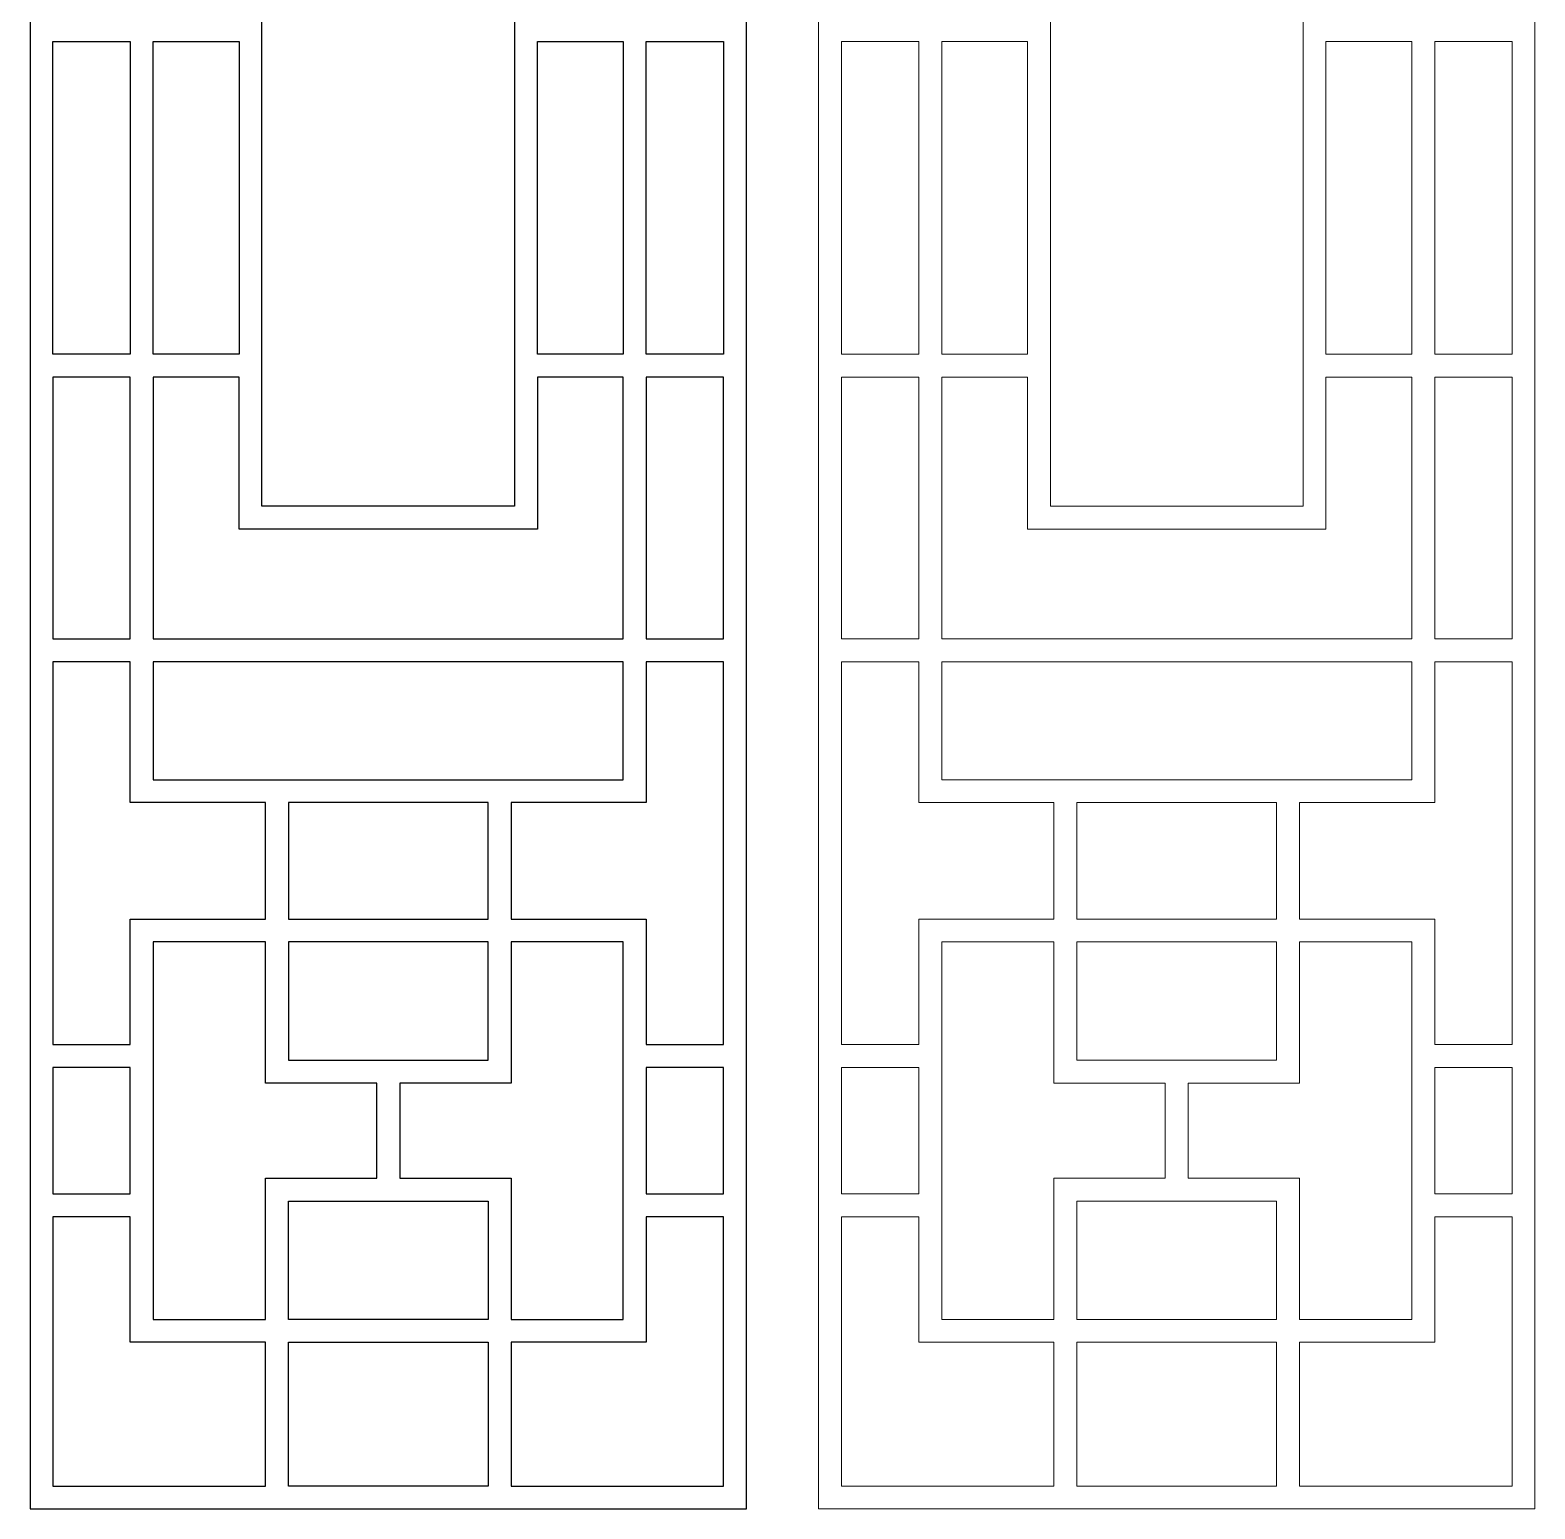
# Model space of a CAD drawing. Header units: centimetres. Extents: x -18.3 to -7.4, y -9.5 to 9.5.
# Drawn here: x -18.35 to -7.44, y -9.5 to 1.22 of the extents above; entities that cross this region are included whole.
import ezdxf

# ---------------------------------------------------------------- set-up
doc = ezdxf.new("R2010")
doc.units = ezdxf.units.CM
doc.header["$MEASUREMENT"] = 0
doc.layers.add('layer 1', color=7, linetype='Continuous')

msp = doc.modelspace()

# ---------------------------------------------------------------- linework, layer by layer
at = {"layer": 'layer 1', "color": 250}
for points, knots in [([(-18.34795, 9.49999), (-18.34795, 9.49999), (-13.1561, 9.49999), (-13.1561, 9.49999), (-13.1561, 9.49999), (-13.1561, 2.68487), (-13.1561, -2.68489), (-13.1561, -9.50001), (-13.1561, -9.50001), (-13.1561, -9.50001), (-18.34795, -9.50001), (-18.34795, -9.50001), (-18.34795, -9.50001), (-18.34795, -2.68489), (-18.34795, 2.68487), (-18.34795, 9.49999)], [0, 0, 0, 0, 0.2, 0.2, 0.2, 0.2, 0.4, 0.4, 0.4, 0.4, 0.6, 0.6, 0.6, 0.6, 1, 1, 1, 1]), ([(-14.83639, 2.23348), (-14.83639, 2.23348), (-14.83639, 2.23348), (-14.83639, 2.23348), (-14.83639, 2.23348), (-14.83639, 2.23348), (-16.66767, 2.23348), (-16.66767, 2.23348), (-16.66767, 2.23348), (-16.66767, 0.65947), (-16.66767, -0.65947), (-16.66767, -2.23348), (-16.66767, -2.23348), (-16.66767, -2.23348), (-14.83639, -2.23348), (-14.83639, -2.23348), (-14.83639, -2.23348), (-14.83639, -0.65947), (-14.83639, 0.65947), (-14.83639, 2.23348)], [0, 0, 0, 0, 0.16666667, 0.16666667, 0.16666667, 0.16666667, 0.33333333, 0.33333333, 0.33333333, 0.33333333, 0.5, 0.5, 0.5, 0.5, 0.66666667, 0.66666667, 0.66666667, 0.66666667, 1, 1, 1, 1]), ([(-17.62164, 1.13328), (-17.62164, 1.13328), (-17.62164, 1.13328), (-17.62164, 1.13328), (-17.62164, 1.13328), (-17.62164, 1.13328), (-18.18227, 1.13328), (-18.18227, 1.13328), (-18.18227, 1.13328), (-18.18227, 0.34942), (-18.18227, -0.34942), (-18.18227, -1.1333), (-18.18227, -1.1333), (-18.18227, -1.1333), (-17.62164, -1.1333), (-17.62164, -1.1333), (-17.62164, -1.1333), (-17.62164, -0.34942), (-17.62164, 0.34942), (-17.62164, 1.13328)], [0, 0, 0, 0, 0.16666667, 0.16666667, 0.16666667, 0.16666667, 0.33333333, 0.33333333, 0.33333333, 0.33333333, 0.5, 0.5, 0.5, 0.5, 0.66666667, 0.66666667, 0.66666667, 0.66666667, 1, 1, 1, 1]), ([(-16.83338, 1.13328), (-16.83338, 1.13328), (-16.83338, 1.13328), (-16.83338, 1.13328), (-16.83338, 1.13328), (-16.83338, 1.13328), (-17.45597, 1.13328), (-17.45597, 1.13328), (-17.45597, 1.13328), (-17.45597, 0.34942), (-17.45597, -0.34942), (-17.45597, -1.1333), (-17.45597, -1.1333), (-17.45597, -1.1333), (-16.83338, -1.1333), (-16.83338, -1.1333), (-16.83338, -1.1333), (-16.83338, -0.34942), (-16.83338, 0.34942), (-16.83338, 1.13328)], [0, 0, 0, 0, 0.16666667, 0.16666667, 0.16666667, 0.16666667, 0.33333333, 0.33333333, 0.33333333, 0.33333333, 0.5, 0.5, 0.5, 0.5, 0.66666667, 0.66666667, 0.66666667, 0.66666667, 1, 1, 1, 1]), ([(-14.04809, 1.13328), (-14.04809, 1.13328), (-14.04809, 1.13328), (-14.04809, 1.13328), (-14.04809, 1.13328), (-14.04809, 1.13328), (-14.67069, 1.13328), (-14.67069, 1.13328), (-14.67069, 1.13328), (-14.67069, 0.34942), (-14.67069, -0.34942), (-14.67069, -1.1333), (-14.67069, -1.1333), (-14.67069, -1.1333), (-14.04809, -1.1333), (-14.04809, -1.1333), (-14.04809, -1.1333), (-14.04809, -0.34942), (-14.04809, 0.34942), (-14.04809, 1.13328)], [0, 0, 0, 0, 0.16666667, 0.16666667, 0.16666667, 0.16666667, 0.33333333, 0.33333333, 0.33333333, 0.33333333, 0.5, 0.5, 0.5, 0.5, 0.66666667, 0.66666667, 0.66666667, 0.66666667, 1, 1, 1, 1]), ([(-13.3218, 1.13328), (-13.3218, 1.13328), (-13.3218, 1.13328), (-13.3218, 1.13328), (-13.3218, 1.13328), (-13.3218, 1.13328), (-13.88239, 1.13328), (-13.88239, 1.13328), (-13.88239, 1.13328), (-13.88239, 0.34942), (-13.88239, -0.34942), (-13.88239, -1.1333), (-13.88239, -1.1333), (-13.88239, -1.1333), (-13.3218, -1.1333), (-13.3218, -1.1333), (-13.3218, -1.1333), (-13.3218, -0.34942), (-13.3218, 0.34942), (-13.3218, 1.13328)], [0, 0, 0, 0, 0.16666667, 0.16666667, 0.16666667, 0.16666667, 0.33333333, 0.33333333, 0.33333333, 0.33333333, 0.5, 0.5, 0.5, 0.5, 0.66666667, 0.66666667, 0.66666667, 0.66666667, 1, 1, 1, 1]), ([(-18.18227, -1.29901), (-18.18227, -1.29901), (-18.18227, -1.29901), (-18.18227, -1.29901), (-18.18227, -1.29901), (-18.18227, -1.29901), (-17.62164, -1.29901), (-17.62164, -1.29901), (-17.62164, -1.29901), (-17.62164, -1.29901), (-17.62164, -3.19624), (-17.62164, -3.19624), (-17.62164, -3.19624), (-17.62164, -3.19624), (-18.18227, -3.19624), (-18.18227, -3.19624), (-18.18227, -3.19624), (-18.18227, -3.19624), (-18.18227, -1.29901), (-18.18227, -1.29901)], [0, 0, 0, 0, 0.16666667, 0.16666667, 0.16666667, 0.16666667, 0.33333333, 0.33333333, 0.33333333, 0.33333333, 0.5, 0.5, 0.5, 0.5, 0.66666667, 0.66666667, 0.66666667, 0.66666667, 1, 1, 1, 1]), ([(-17.45597, -1.29901), (-17.45597, -1.29901), (-17.45597, -1.29901), (-17.45597, -1.29901), (-17.45597, -1.29901), (-17.45597, -1.29901), (-16.83338, -1.29901), (-16.83338, -1.29901), (-16.83338, -1.29901), (-16.83338, -1.29901), (-16.83338, -2.39919), (-16.83338, -2.39919), (-16.83338, -2.39919), (-16.83338, -2.39919), (-14.67069, -2.39919), (-14.67069, -2.39919), (-14.67069, -2.39919), (-14.67069, -2.39919), (-14.67069, -1.29901), (-14.67069, -1.29901), (-14.67069, -1.29901), (-14.67069, -1.29901), (-14.04809, -1.29901), (-14.04809, -1.29901), (-14.04809, -1.29901), (-14.04809, -1.29901), (-14.04809, -3.19624), (-14.04809, -3.19624), (-14.04809, -3.19624), (-14.04809, -3.19624), (-17.45597, -3.19624), (-17.45597, -3.19624), (-17.45597, -3.19624), (-17.45597, -3.19624), (-17.45597, -1.29901), (-17.45597, -1.29901)], [0, 0, 0, 0, 0.1, 0.1, 0.1, 0.1, 0.2, 0.2, 0.2, 0.2, 0.3, 0.3, 0.3, 0.3, 0.4, 0.4, 0.4, 0.4, 0.5, 0.5, 0.5, 0.5, 0.6, 0.6, 0.6, 0.6, 0.7, 0.7, 0.7, 0.7, 0.8, 0.8, 0.8, 0.8, 1, 1, 1, 1]), ([(-13.88239, -1.29901), (-13.88239, -1.29901), (-13.88239, -1.29901), (-13.88239, -1.29901), (-13.88239, -1.29901), (-13.88239, -1.29901), (-13.3218, -1.29901), (-13.3218, -1.29901), (-13.3218, -1.29901), (-13.3218, -1.29901), (-13.3218, -3.19624), (-13.3218, -3.19624), (-13.3218, -3.19624), (-13.3218, -3.19624), (-13.88239, -3.19624), (-13.88239, -3.19624), (-13.88239, -3.19624), (-13.88239, -3.19624), (-13.88239, -1.29901), (-13.88239, -1.29901)], [0, 0, 0, 0, 0.16666667, 0.16666667, 0.16666667, 0.16666667, 0.33333333, 0.33333333, 0.33333333, 0.33333333, 0.5, 0.5, 0.5, 0.5, 0.66666667, 0.66666667, 0.66666667, 0.66666667, 1, 1, 1, 1]), ([(-18.18227, -3.36195), (-18.18227, -3.36195), (-18.18227, -3.36195), (-18.18227, -3.36195), (-18.18227, -3.36195), (-18.18227, -3.36195), (-17.62164, -3.36195), (-17.62164, -3.36195), (-17.62164, -3.36195), (-17.62164, -3.36195), (-17.62164, -4.38157), (-17.62164, -4.38157), (-17.62164, -4.38157), (-17.62164, -4.38157), (-16.6419, -4.38157), (-16.6419, -4.38157), (-16.6419, -4.38157), (-16.6419, -4.38157), (-16.6419, -5.22576), (-16.6419, -5.22576), (-16.6419, -5.22576), (-16.6419, -5.22576), (-17.62164, -5.22576), (-17.62164, -5.22576), (-17.62164, -5.22576), (-17.62164, -5.22576), (-17.62164, -6.13568), (-17.62164, -6.13568), (-17.62164, -6.13568), (-17.62164, -6.13568), (-18.18227, -6.13568), (-18.18227, -6.13568), (-18.18227, -6.13568), (-18.18227, -6.13568), (-18.18227, -3.36195), (-18.18227, -3.36195)], [0, 0, 0, 0, 0.1, 0.1, 0.1, 0.1, 0.2, 0.2, 0.2, 0.2, 0.3, 0.3, 0.3, 0.3, 0.4, 0.4, 0.4, 0.4, 0.5, 0.5, 0.5, 0.5, 0.6, 0.6, 0.6, 0.6, 0.7, 0.7, 0.7, 0.7, 0.8, 0.8, 0.8, 0.8, 1, 1, 1, 1]), ([(-17.45597, -3.36195), (-17.45597, -3.36195), (-17.45597, -3.36195), (-17.45597, -3.36195), (-17.45597, -3.36195), (-17.45597, -3.36195), (-14.04809, -3.36195), (-14.04809, -3.36195), (-14.04809, -3.36195), (-14.04809, -3.36195), (-14.04809, -4.21586), (-14.04809, -4.21586), (-14.04809, -4.21586), (-14.04809, -4.21586), (-17.45597, -4.21586), (-17.45597, -4.21586), (-17.45597, -4.21586), (-17.45597, -4.21586), (-17.45597, -3.36195), (-17.45597, -3.36195)], [0, 0, 0, 0, 0.16666667, 0.16666667, 0.16666667, 0.16666667, 0.33333333, 0.33333333, 0.33333333, 0.33333333, 0.5, 0.5, 0.5, 0.5, 0.66666667, 0.66666667, 0.66666667, 0.66666667, 1, 1, 1, 1]), ([(-13.88239, -3.36195), (-13.88239, -3.36195), (-13.88239, -3.36195), (-13.88239, -3.36195), (-13.88239, -3.36195), (-13.88239, -3.36195), (-13.3218, -3.36195), (-13.3218, -3.36195), (-13.3218, -3.36195), (-13.3218, -3.36195), (-13.3218, -6.13568), (-13.3218, -6.13568), (-13.3218, -6.13568), (-13.3218, -6.13568), (-13.88239, -6.13568), (-13.88239, -6.13568), (-13.88239, -6.13568), (-13.88239, -6.13568), (-13.88239, -5.22576), (-13.88239, -5.22576), (-13.88239, -5.22576), (-13.88239, -5.22576), (-14.86217, -5.22576), (-14.86217, -5.22576), (-14.86217, -5.22576), (-14.86217, -5.22576), (-14.86217, -4.38157), (-14.86217, -4.38157), (-14.86217, -4.38157), (-14.86217, -4.38157), (-13.88239, -4.38157), (-13.88239, -4.38157), (-13.88239, -4.38157), (-13.88239, -4.38157), (-13.88239, -3.36195), (-13.88239, -3.36195)], [0, 0, 0, 0, 0.1, 0.1, 0.1, 0.1, 0.2, 0.2, 0.2, 0.2, 0.3, 0.3, 0.3, 0.3, 0.4, 0.4, 0.4, 0.4, 0.5, 0.5, 0.5, 0.5, 0.6, 0.6, 0.6, 0.6, 0.7, 0.7, 0.7, 0.7, 0.8, 0.8, 0.8, 0.8, 1, 1, 1, 1]), ([(-15.02785, -4.38157), (-15.02785, -4.38157), (-15.02785, -4.38157), (-15.02785, -4.38157), (-15.02785, -4.38157), (-15.02785, -4.38157), (-15.02785, -5.22576), (-15.02785, -5.22576), (-15.02785, -5.22576), (-15.02785, -5.22576), (-16.47619, -5.22576), (-16.47619, -5.22576), (-16.47619, -5.22576), (-16.47619, -5.22576), (-16.47619, -4.38157), (-16.47619, -4.38157), (-16.47619, -4.38157), (-16.47619, -4.38157), (-15.02785, -4.38157), (-15.02785, -4.38157)], [0, 0, 0, 0, 0.16666667, 0.16666667, 0.16666667, 0.16666667, 0.33333333, 0.33333333, 0.33333333, 0.33333333, 0.5, 0.5, 0.5, 0.5, 0.66666667, 0.66666667, 0.66666667, 0.66666667, 1, 1, 1, 1]), ([(-15.83486, -6.41509), (-15.83486, -6.41509), (-15.83486, -6.41509), (-15.83486, -6.41509), (-15.83486, -6.41509), (-15.83486, -6.41509), (-15.83486, -7.10333), (-15.83486, -7.10333), (-15.83486, -7.10333), (-15.83486, -7.10333), (-16.6419, -7.10333), (-16.6419, -7.10333), (-16.6419, -7.10333), (-16.6419, -7.10333), (-16.6419, -8.12699), (-16.6419, -8.12699), (-16.6419, -8.12699), (-16.6419, -8.12699), (-17.45597, -8.12699), (-17.45597, -8.12699), (-17.45597, -8.12699), (-17.45597, -8.12699), (-17.45597, -5.39143), (-17.45597, -5.39143), (-17.45597, -5.39143), (-17.45597, -5.39143), (-16.6419, -5.39143), (-16.6419, -5.39143), (-16.6419, -5.39143), (-16.6419, -5.39143), (-16.6419, -6.41509), (-16.6419, -6.41509), (-16.6419, -6.41509), (-16.6419, -6.41509), (-15.83486, -6.41509), (-15.83486, -6.41509)], [0, 0, 0, 0, 0.1, 0.1, 0.1, 0.1, 0.2, 0.2, 0.2, 0.2, 0.3, 0.3, 0.3, 0.3, 0.4, 0.4, 0.4, 0.4, 0.5, 0.5, 0.5, 0.5, 0.6, 0.6, 0.6, 0.6, 0.7, 0.7, 0.7, 0.7, 0.8, 0.8, 0.8, 0.8, 1, 1, 1, 1]), ([(-15.02785, -5.39143), (-15.02785, -5.39143), (-15.02785, -5.39143), (-15.02785, -5.39143), (-15.02785, -5.39143), (-15.02785, -5.39143), (-15.02785, -6.24942), (-15.02785, -6.24942), (-15.02785, -6.24942), (-15.02785, -6.24942), (-16.47619, -6.24942), (-16.47619, -6.24942), (-16.47619, -6.24942), (-16.47619, -6.24942), (-16.47619, -5.39143), (-16.47619, -5.39143), (-16.47619, -5.39143), (-16.47619, -5.39143), (-15.02785, -5.39143), (-15.02785, -5.39143)], [0, 0, 0, 0, 0.16666667, 0.16666667, 0.16666667, 0.16666667, 0.33333333, 0.33333333, 0.33333333, 0.33333333, 0.5, 0.5, 0.5, 0.5, 0.66666667, 0.66666667, 0.66666667, 0.66666667, 1, 1, 1, 1]), ([(-15.66918, -7.10333), (-15.66918, -7.10333), (-15.66918, -7.10333), (-15.66918, -7.10333), (-15.66918, -7.10333), (-15.66918, -7.10333), (-15.66918, -6.41509), (-15.66918, -6.41509), (-15.66918, -6.41509), (-15.66918, -6.41509), (-14.86217, -6.41509), (-14.86217, -6.41509), (-14.86217, -6.41509), (-14.86217, -6.41509), (-14.86217, -5.39143), (-14.86217, -5.39143), (-14.86217, -5.39143), (-14.86217, -5.39143), (-14.04809, -5.39143), (-14.04809, -5.39143), (-14.04809, -5.39143), (-14.04809, -5.39143), (-14.04809, -8.12699), (-14.04809, -8.12699), (-14.04809, -8.12699), (-14.04809, -8.12699), (-14.86217, -8.12699), (-14.86217, -8.12699), (-14.86217, -8.12699), (-14.86217, -8.12699), (-14.86217, -7.10333), (-14.86217, -7.10333), (-14.86217, -7.10333), (-14.86217, -7.10333), (-15.66918, -7.10333), (-15.66918, -7.10333)], [0, 0, 0, 0, 0.1, 0.1, 0.1, 0.1, 0.2, 0.2, 0.2, 0.2, 0.3, 0.3, 0.3, 0.3, 0.4, 0.4, 0.4, 0.4, 0.5, 0.5, 0.5, 0.5, 0.6, 0.6, 0.6, 0.6, 0.7, 0.7, 0.7, 0.7, 0.8, 0.8, 0.8, 0.8, 1, 1, 1, 1]), ([(-17.62164, -7.21706), (-17.62164, -7.21706), (-17.62164, -7.21706), (-17.62164, -7.21706), (-17.62164, -7.21706), (-17.62164, -7.21706), (-18.18227, -7.21706), (-18.18227, -7.21706), (-18.18227, -7.21706), (-18.18227, -7.21706), (-18.18227, -6.30138), (-18.18227, -6.30138), (-18.18227, -6.30138), (-18.18227, -6.30138), (-17.62164, -6.30138), (-17.62164, -6.30138), (-17.62164, -6.30138), (-17.62164, -6.30138), (-17.62164, -7.21706), (-17.62164, -7.21706)], [0, 0, 0, 0, 0.16666667, 0.16666667, 0.16666667, 0.16666667, 0.33333333, 0.33333333, 0.33333333, 0.33333333, 0.5, 0.5, 0.5, 0.5, 0.66666667, 0.66666667, 0.66666667, 0.66666667, 1, 1, 1, 1]), ([(-13.3218, -7.21706), (-13.3218, -7.21706), (-13.3218, -7.21706), (-13.3218, -7.21706), (-13.3218, -7.21706), (-13.3218, -7.21706), (-13.88239, -7.21706), (-13.88239, -7.21706), (-13.88239, -7.21706), (-13.88239, -7.21706), (-13.88239, -6.30138), (-13.88239, -6.30138), (-13.88239, -6.30138), (-13.88239, -6.30138), (-13.3218, -6.30138), (-13.3218, -6.30138), (-13.3218, -6.30138), (-13.3218, -6.30138), (-13.3218, -7.21706), (-13.3218, -7.21706)], [0, 0, 0, 0, 0.16666667, 0.16666667, 0.16666667, 0.16666667, 0.33333333, 0.33333333, 0.33333333, 0.33333333, 0.5, 0.5, 0.5, 0.5, 0.66666667, 0.66666667, 0.66666667, 0.66666667, 1, 1, 1, 1]), ([(-15.02785, -8.12699), (-15.02785, -8.12699), (-15.02785, -8.12699), (-15.02785, -8.12699), (-15.02785, -8.12699), (-15.02785, -8.12699), (-15.02785, -7.26903), (-15.02785, -7.26903), (-15.02785, -7.26903), (-15.02785, -7.26903), (-16.47619, -7.26903), (-16.47619, -7.26903), (-16.47619, -7.26903), (-16.47619, -7.26903), (-16.47619, -8.12699), (-16.47619, -8.12699), (-16.47619, -8.12699), (-16.47619, -8.12699), (-15.02785, -8.12699), (-15.02785, -8.12699)], [0, 0, 0, 0, 0.16666667, 0.16666667, 0.16666667, 0.16666667, 0.33333333, 0.33333333, 0.33333333, 0.33333333, 0.5, 0.5, 0.5, 0.5, 0.66666667, 0.66666667, 0.66666667, 0.66666667, 1, 1, 1, 1]), ([(-18.18227, -7.38276), (-18.18227, -7.38276), (-18.18227, -7.38276), (-18.18227, -7.38276), (-18.18227, -7.38276), (-18.18227, -7.38276), (-17.62164, -7.38276), (-17.62164, -7.38276), (-17.62164, -7.38276), (-17.62164, -7.38276), (-17.62164, -8.29269), (-17.62164, -8.29269), (-17.62164, -8.29269), (-17.62164, -8.29269), (-16.6419, -8.29269), (-16.6419, -8.29269), (-16.6419, -8.29269), (-16.6419, -8.29269), (-16.6419, -9.33433), (-16.6419, -9.33433), (-16.6419, -9.33433), (-16.6419, -9.33433), (-18.18227, -9.33433), (-18.18227, -9.33433), (-18.18227, -9.33433), (-18.18227, -9.33433), (-18.18227, -7.38276), (-18.18227, -7.38276)], [0, 0, 0, 0, 0.125, 0.125, 0.125, 0.125, 0.25, 0.25, 0.25, 0.25, 0.375, 0.375, 0.375, 0.375, 0.5, 0.5, 0.5, 0.5, 0.625, 0.625, 0.625, 0.625, 0.75, 0.75, 0.75, 0.75, 1, 1, 1, 1]), ([(-13.88239, -7.38276), (-13.88239, -7.38276), (-13.88239, -7.38276), (-13.88239, -7.38276), (-13.88239, -7.38276), (-13.88239, -7.38276), (-13.3218, -7.38276), (-13.3218, -7.38276), (-13.3218, -7.38276), (-13.3218, -7.38276), (-13.3218, -9.33433), (-13.3218, -9.33433), (-13.3218, -9.33433), (-13.3218, -9.33433), (-14.86217, -9.33433), (-14.86217, -9.33433), (-14.86217, -9.33433), (-14.86217, -9.33433), (-14.86217, -8.29269), (-14.86217, -8.29269), (-14.86217, -8.29269), (-14.86217, -8.29269), (-13.88239, -8.29269), (-13.88239, -8.29269), (-13.88239, -8.29269), (-13.88239, -8.29269), (-13.88239, -7.38276), (-13.88239, -7.38276)], [0, 0, 0, 0, 0.125, 0.125, 0.125, 0.125, 0.25, 0.25, 0.25, 0.25, 0.375, 0.375, 0.375, 0.375, 0.5, 0.5, 0.5, 0.5, 0.625, 0.625, 0.625, 0.625, 0.75, 0.75, 0.75, 0.75, 1, 1, 1, 1]), ([(-15.02785, -9.33433), (-15.02785, -9.33433), (-15.02785, -9.33433), (-15.02785, -9.33433), (-15.02785, -9.33433), (-15.02785, -9.33433), (-15.02785, -8.29269), (-15.02785, -8.29269), (-15.02785, -8.29269), (-15.02785, -8.29269), (-16.47619, -8.29269), (-16.47619, -8.29269), (-16.47619, -8.29269), (-16.47619, -8.29269), (-16.47619, -9.33433), (-16.47619, -9.33433), (-16.47619, -9.33433), (-16.47619, -9.33433), (-15.02785, -9.33433), (-15.02785, -9.33433)], [0, 0, 0, 0, 0.16666667, 0.16666667, 0.16666667, 0.16666667, 0.33333333, 0.33333333, 0.33333333, 0.33333333, 0.5, 0.5, 0.5, 0.5, 0.66666667, 0.66666667, 0.66666667, 0.66666667, 1, 1, 1, 1])]:
    msp.add_open_spline(points, degree=3, knots=knots, dxfattribs=at)
at = {"layer": 'layer 1', "color": 7, "lineweight": 9}
for points, knots in [([(-12.63272, 9.49999), (-12.63272, 9.49999), (-7.44087, 9.49999), (-7.44087, 9.49999), (-7.44087, 9.49999), (-7.44087, 2.68487), (-7.44087, -2.68489), (-7.44087, -9.50001), (-7.44087, -9.50001), (-7.44087, -9.50001), (-12.63272, -9.50001), (-12.63272, -9.50001), (-12.63272, -9.50001), (-12.63272, -2.68489), (-12.63272, 2.68487), (-12.63272, 9.49999)], [0, 0, 0, 0, 0.2, 0.2, 0.2, 0.2, 0.4, 0.4, 0.4, 0.4, 0.6, 0.6, 0.6, 0.6, 1, 1, 1, 1]), ([(-9.12116, 2.23348), (-9.12116, 2.23348), (-9.12116, 2.23348), (-9.12116, 2.23348), (-9.12116, 2.23348), (-9.12116, 2.23348), (-10.95244, 2.23348), (-10.95244, 2.23348), (-10.95244, 2.23348), (-10.95244, 0.65947), (-10.95244, -0.65947), (-10.95244, -2.23348), (-10.95244, -2.23348), (-10.95244, -2.23348), (-9.12116, -2.23348), (-9.12116, -2.23348), (-9.12116, -2.23348), (-9.12116, -0.65947), (-9.12116, 0.65947), (-9.12116, 2.23348)], [0, 0, 0, 0, 0.16666667, 0.16666667, 0.16666667, 0.16666667, 0.33333333, 0.33333333, 0.33333333, 0.33333333, 0.5, 0.5, 0.5, 0.5, 0.66666667, 0.66666667, 0.66666667, 0.66666667, 1, 1, 1, 1]), ([(-11.90641, 1.13328), (-11.90641, 1.13328), (-11.90641, 1.13328), (-11.90641, 1.13328), (-11.90641, 1.13328), (-11.90641, 1.13328), (-12.46704, 1.13328), (-12.46704, 1.13328), (-12.46704, 1.13328), (-12.46704, 0.34942), (-12.46704, -0.34942), (-12.46704, -1.1333), (-12.46704, -1.1333), (-12.46704, -1.1333), (-11.90641, -1.1333), (-11.90641, -1.1333), (-11.90641, -1.1333), (-11.90641, -0.34942), (-11.90641, 0.34942), (-11.90641, 1.13328)], [0, 0, 0, 0, 0.16666667, 0.16666667, 0.16666667, 0.16666667, 0.33333333, 0.33333333, 0.33333333, 0.33333333, 0.5, 0.5, 0.5, 0.5, 0.66666667, 0.66666667, 0.66666667, 0.66666667, 1, 1, 1, 1]), ([(-11.11815, 1.13328), (-11.11815, 1.13328), (-11.11815, 1.13328), (-11.11815, 1.13328), (-11.11815, 1.13328), (-11.11815, 1.13328), (-11.74074, 1.13328), (-11.74074, 1.13328), (-11.74074, 1.13328), (-11.74074, 0.34942), (-11.74074, -0.34942), (-11.74074, -1.1333), (-11.74074, -1.1333), (-11.74074, -1.1333), (-11.11815, -1.1333), (-11.11815, -1.1333), (-11.11815, -1.1333), (-11.11815, -0.34942), (-11.11815, 0.34942), (-11.11815, 1.13328)], [0, 0, 0, 0, 0.16666667, 0.16666667, 0.16666667, 0.16666667, 0.33333333, 0.33333333, 0.33333333, 0.33333333, 0.5, 0.5, 0.5, 0.5, 0.66666667, 0.66666667, 0.66666667, 0.66666667, 1, 1, 1, 1]), ([(-8.33286, 1.13328), (-8.33286, 1.13328), (-8.33286, 1.13328), (-8.33286, 1.13328), (-8.33286, 1.13328), (-8.33286, 1.13328), (-8.95546, 1.13328), (-8.95546, 1.13328), (-8.95546, 1.13328), (-8.95546, 0.34942), (-8.95546, -0.34942), (-8.95546, -1.1333), (-8.95546, -1.1333), (-8.95546, -1.1333), (-8.33286, -1.1333), (-8.33286, -1.1333), (-8.33286, -1.1333), (-8.33286, -0.34942), (-8.33286, 0.34942), (-8.33286, 1.13328)], [0, 0, 0, 0, 0.16666667, 0.16666667, 0.16666667, 0.16666667, 0.33333333, 0.33333333, 0.33333333, 0.33333333, 0.5, 0.5, 0.5, 0.5, 0.66666667, 0.66666667, 0.66666667, 0.66666667, 1, 1, 1, 1]), ([(-7.60657, 1.13328), (-7.60657, 1.13328), (-7.60657, 1.13328), (-7.60657, 1.13328), (-7.60657, 1.13328), (-7.60657, 1.13328), (-8.16716, 1.13328), (-8.16716, 1.13328), (-8.16716, 1.13328), (-8.16716, 0.34942), (-8.16716, -0.34942), (-8.16716, -1.1333), (-8.16716, -1.1333), (-8.16716, -1.1333), (-7.60657, -1.1333), (-7.60657, -1.1333), (-7.60657, -1.1333), (-7.60657, -0.34942), (-7.60657, 0.34942), (-7.60657, 1.13328)], [0, 0, 0, 0, 0.16666667, 0.16666667, 0.16666667, 0.16666667, 0.33333333, 0.33333333, 0.33333333, 0.33333333, 0.5, 0.5, 0.5, 0.5, 0.66666667, 0.66666667, 0.66666667, 0.66666667, 1, 1, 1, 1]), ([(-12.46704, -1.29901), (-12.46704, -1.29901), (-12.46704, -1.29901), (-12.46704, -1.29901), (-12.46704, -1.29901), (-12.46704, -1.29901), (-11.90641, -1.29901), (-11.90641, -1.29901), (-11.90641, -1.29901), (-11.90641, -1.29901), (-11.90641, -3.19624), (-11.90641, -3.19624), (-11.90641, -3.19624), (-11.90641, -3.19624), (-12.46704, -3.19624), (-12.46704, -3.19624), (-12.46704, -3.19624), (-12.46704, -3.19624), (-12.46704, -1.29901), (-12.46704, -1.29901)], [0, 0, 0, 0, 0.16666667, 0.16666667, 0.16666667, 0.16666667, 0.33333333, 0.33333333, 0.33333333, 0.33333333, 0.5, 0.5, 0.5, 0.5, 0.66666667, 0.66666667, 0.66666667, 0.66666667, 1, 1, 1, 1]), ([(-11.74074, -1.29901), (-11.74074, -1.29901), (-11.74074, -1.29901), (-11.74074, -1.29901), (-11.74074, -1.29901), (-11.74074, -1.29901), (-11.11815, -1.29901), (-11.11815, -1.29901), (-11.11815, -1.29901), (-11.11815, -1.29901), (-11.11815, -2.39919), (-11.11815, -2.39919), (-11.11815, -2.39919), (-11.11815, -2.39919), (-8.95546, -2.39919), (-8.95546, -2.39919), (-8.95546, -2.39919), (-8.95546, -2.39919), (-8.95546, -1.29901), (-8.95546, -1.29901), (-8.95546, -1.29901), (-8.95546, -1.29901), (-8.33286, -1.29901), (-8.33286, -1.29901), (-8.33286, -1.29901), (-8.33286, -1.29901), (-8.33286, -3.19624), (-8.33286, -3.19624), (-8.33286, -3.19624), (-8.33286, -3.19624), (-11.74074, -3.19624), (-11.74074, -3.19624), (-11.74074, -3.19624), (-11.74074, -3.19624), (-11.74074, -1.29901), (-11.74074, -1.29901)], [0, 0, 0, 0, 0.1, 0.1, 0.1, 0.1, 0.2, 0.2, 0.2, 0.2, 0.3, 0.3, 0.3, 0.3, 0.4, 0.4, 0.4, 0.4, 0.5, 0.5, 0.5, 0.5, 0.6, 0.6, 0.6, 0.6, 0.7, 0.7, 0.7, 0.7, 0.8, 0.8, 0.8, 0.8, 1, 1, 1, 1]), ([(-8.16716, -1.29901), (-8.16716, -1.29901), (-8.16716, -1.29901), (-8.16716, -1.29901), (-8.16716, -1.29901), (-8.16716, -1.29901), (-7.60657, -1.29901), (-7.60657, -1.29901), (-7.60657, -1.29901), (-7.60657, -1.29901), (-7.60657, -3.19624), (-7.60657, -3.19624), (-7.60657, -3.19624), (-7.60657, -3.19624), (-8.16716, -3.19624), (-8.16716, -3.19624), (-8.16716, -3.19624), (-8.16716, -3.19624), (-8.16716, -1.29901), (-8.16716, -1.29901)], [0, 0, 0, 0, 0.16666667, 0.16666667, 0.16666667, 0.16666667, 0.33333333, 0.33333333, 0.33333333, 0.33333333, 0.5, 0.5, 0.5, 0.5, 0.66666667, 0.66666667, 0.66666667, 0.66666667, 1, 1, 1, 1]), ([(-12.46704, -3.36195), (-12.46704, -3.36195), (-12.46704, -3.36195), (-12.46704, -3.36195), (-12.46704, -3.36195), (-12.46704, -3.36195), (-11.90641, -3.36195), (-11.90641, -3.36195), (-11.90641, -3.36195), (-11.90641, -3.36195), (-11.90641, -4.38157), (-11.90641, -4.38157), (-11.90641, -4.38157), (-11.90641, -4.38157), (-10.92667, -4.38157), (-10.92667, -4.38157), (-10.92667, -4.38157), (-10.92667, -4.38157), (-10.92667, -5.22576), (-10.92667, -5.22576), (-10.92667, -5.22576), (-10.92667, -5.22576), (-11.90641, -5.22576), (-11.90641, -5.22576), (-11.90641, -5.22576), (-11.90641, -5.22576), (-11.90641, -6.13568), (-11.90641, -6.13568), (-11.90641, -6.13568), (-11.90641, -6.13568), (-12.46704, -6.13568), (-12.46704, -6.13568), (-12.46704, -6.13568), (-12.46704, -6.13568), (-12.46704, -3.36195), (-12.46704, -3.36195)], [0, 0, 0, 0, 0.1, 0.1, 0.1, 0.1, 0.2, 0.2, 0.2, 0.2, 0.3, 0.3, 0.3, 0.3, 0.4, 0.4, 0.4, 0.4, 0.5, 0.5, 0.5, 0.5, 0.6, 0.6, 0.6, 0.6, 0.7, 0.7, 0.7, 0.7, 0.8, 0.8, 0.8, 0.8, 1, 1, 1, 1]), ([(-11.74074, -3.36195), (-11.74074, -3.36195), (-11.74074, -3.36195), (-11.74074, -3.36195), (-11.74074, -3.36195), (-11.74074, -3.36195), (-8.33286, -3.36195), (-8.33286, -3.36195), (-8.33286, -3.36195), (-8.33286, -3.36195), (-8.33286, -4.21586), (-8.33286, -4.21586), (-8.33286, -4.21586), (-8.33286, -4.21586), (-11.74074, -4.21586), (-11.74074, -4.21586), (-11.74074, -4.21586), (-11.74074, -4.21586), (-11.74074, -3.36195), (-11.74074, -3.36195)], [0, 0, 0, 0, 0.16666667, 0.16666667, 0.16666667, 0.16666667, 0.33333333, 0.33333333, 0.33333333, 0.33333333, 0.5, 0.5, 0.5, 0.5, 0.66666667, 0.66666667, 0.66666667, 0.66666667, 1, 1, 1, 1]), ([(-8.16716, -3.36195), (-8.16716, -3.36195), (-8.16716, -3.36195), (-8.16716, -3.36195), (-8.16716, -3.36195), (-8.16716, -3.36195), (-7.60657, -3.36195), (-7.60657, -3.36195), (-7.60657, -3.36195), (-7.60657, -3.36195), (-7.60657, -6.13568), (-7.60657, -6.13568), (-7.60657, -6.13568), (-7.60657, -6.13568), (-8.16716, -6.13568), (-8.16716, -6.13568), (-8.16716, -6.13568), (-8.16716, -6.13568), (-8.16716, -5.22576), (-8.16716, -5.22576), (-8.16716, -5.22576), (-8.16716, -5.22576), (-9.14694, -5.22576), (-9.14694, -5.22576), (-9.14694, -5.22576), (-9.14694, -5.22576), (-9.14694, -4.38157), (-9.14694, -4.38157), (-9.14694, -4.38157), (-9.14694, -4.38157), (-8.16716, -4.38157), (-8.16716, -4.38157), (-8.16716, -4.38157), (-8.16716, -4.38157), (-8.16716, -3.36195), (-8.16716, -3.36195)], [0, 0, 0, 0, 0.1, 0.1, 0.1, 0.1, 0.2, 0.2, 0.2, 0.2, 0.3, 0.3, 0.3, 0.3, 0.4, 0.4, 0.4, 0.4, 0.5, 0.5, 0.5, 0.5, 0.6, 0.6, 0.6, 0.6, 0.7, 0.7, 0.7, 0.7, 0.8, 0.8, 0.8, 0.8, 1, 1, 1, 1]), ([(-9.31262, -4.38157), (-9.31262, -4.38157), (-9.31262, -4.38157), (-9.31262, -4.38157), (-9.31262, -4.38157), (-9.31262, -4.38157), (-9.31262, -5.22576), (-9.31262, -5.22576), (-9.31262, -5.22576), (-9.31262, -5.22576), (-10.76096, -5.22576), (-10.76096, -5.22576), (-10.76096, -5.22576), (-10.76096, -5.22576), (-10.76096, -4.38157), (-10.76096, -4.38157), (-10.76096, -4.38157), (-10.76096, -4.38157), (-9.31262, -4.38157), (-9.31262, -4.38157)], [0, 0, 0, 0, 0.16666667, 0.16666667, 0.16666667, 0.16666667, 0.33333333, 0.33333333, 0.33333333, 0.33333333, 0.5, 0.5, 0.5, 0.5, 0.66666667, 0.66666667, 0.66666667, 0.66666667, 1, 1, 1, 1]), ([(-10.11963, -6.41509), (-10.11963, -6.41509), (-10.11963, -6.41509), (-10.11963, -6.41509), (-10.11963, -6.41509), (-10.11963, -6.41509), (-10.11963, -7.10333), (-10.11963, -7.10333), (-10.11963, -7.10333), (-10.11963, -7.10333), (-10.92667, -7.10333), (-10.92667, -7.10333), (-10.92667, -7.10333), (-10.92667, -7.10333), (-10.92667, -8.12699), (-10.92667, -8.12699), (-10.92667, -8.12699), (-10.92667, -8.12699), (-11.74074, -8.12699), (-11.74074, -8.12699), (-11.74074, -8.12699), (-11.74074, -8.12699), (-11.74074, -5.39143), (-11.74074, -5.39143), (-11.74074, -5.39143), (-11.74074, -5.39143), (-10.92667, -5.39143), (-10.92667, -5.39143), (-10.92667, -5.39143), (-10.92667, -5.39143), (-10.92667, -6.41509), (-10.92667, -6.41509), (-10.92667, -6.41509), (-10.92667, -6.41509), (-10.11963, -6.41509), (-10.11963, -6.41509)], [0, 0, 0, 0, 0.1, 0.1, 0.1, 0.1, 0.2, 0.2, 0.2, 0.2, 0.3, 0.3, 0.3, 0.3, 0.4, 0.4, 0.4, 0.4, 0.5, 0.5, 0.5, 0.5, 0.6, 0.6, 0.6, 0.6, 0.7, 0.7, 0.7, 0.7, 0.8, 0.8, 0.8, 0.8, 1, 1, 1, 1]), ([(-9.31262, -5.39143), (-9.31262, -5.39143), (-9.31262, -5.39143), (-9.31262, -5.39143), (-9.31262, -5.39143), (-9.31262, -5.39143), (-9.31262, -6.24942), (-9.31262, -6.24942), (-9.31262, -6.24942), (-9.31262, -6.24942), (-10.76096, -6.24942), (-10.76096, -6.24942), (-10.76096, -6.24942), (-10.76096, -6.24942), (-10.76096, -5.39143), (-10.76096, -5.39143), (-10.76096, -5.39143), (-10.76096, -5.39143), (-9.31262, -5.39143), (-9.31262, -5.39143)], [0, 0, 0, 0, 0.16666667, 0.16666667, 0.16666667, 0.16666667, 0.33333333, 0.33333333, 0.33333333, 0.33333333, 0.5, 0.5, 0.5, 0.5, 0.66666667, 0.66666667, 0.66666667, 0.66666667, 1, 1, 1, 1]), ([(-9.95395, -7.10333), (-9.95395, -7.10333), (-9.95395, -7.10333), (-9.95395, -7.10333), (-9.95395, -7.10333), (-9.95395, -7.10333), (-9.95395, -6.41509), (-9.95395, -6.41509), (-9.95395, -6.41509), (-9.95395, -6.41509), (-9.14694, -6.41509), (-9.14694, -6.41509), (-9.14694, -6.41509), (-9.14694, -6.41509), (-9.14694, -5.39143), (-9.14694, -5.39143), (-9.14694, -5.39143), (-9.14694, -5.39143), (-8.33286, -5.39143), (-8.33286, -5.39143), (-8.33286, -5.39143), (-8.33286, -5.39143), (-8.33286, -8.12699), (-8.33286, -8.12699), (-8.33286, -8.12699), (-8.33286, -8.12699), (-9.14694, -8.12699), (-9.14694, -8.12699), (-9.14694, -8.12699), (-9.14694, -8.12699), (-9.14694, -7.10333), (-9.14694, -7.10333), (-9.14694, -7.10333), (-9.14694, -7.10333), (-9.95395, -7.10333), (-9.95395, -7.10333)], [0, 0, 0, 0, 0.1, 0.1, 0.1, 0.1, 0.2, 0.2, 0.2, 0.2, 0.3, 0.3, 0.3, 0.3, 0.4, 0.4, 0.4, 0.4, 0.5, 0.5, 0.5, 0.5, 0.6, 0.6, 0.6, 0.6, 0.7, 0.7, 0.7, 0.7, 0.8, 0.8, 0.8, 0.8, 1, 1, 1, 1]), ([(-11.90641, -7.21706), (-11.90641, -7.21706), (-11.90641, -7.21706), (-11.90641, -7.21706), (-11.90641, -7.21706), (-11.90641, -7.21706), (-12.46704, -7.21706), (-12.46704, -7.21706), (-12.46704, -7.21706), (-12.46704, -7.21706), (-12.46704, -6.30138), (-12.46704, -6.30138), (-12.46704, -6.30138), (-12.46704, -6.30138), (-11.90641, -6.30138), (-11.90641, -6.30138), (-11.90641, -6.30138), (-11.90641, -6.30138), (-11.90641, -7.21706), (-11.90641, -7.21706)], [0, 0, 0, 0, 0.16666667, 0.16666667, 0.16666667, 0.16666667, 0.33333333, 0.33333333, 0.33333333, 0.33333333, 0.5, 0.5, 0.5, 0.5, 0.66666667, 0.66666667, 0.66666667, 0.66666667, 1, 1, 1, 1]), ([(-7.60657, -7.21706), (-7.60657, -7.21706), (-7.60657, -7.21706), (-7.60657, -7.21706), (-7.60657, -7.21706), (-7.60657, -7.21706), (-8.16716, -7.21706), (-8.16716, -7.21706), (-8.16716, -7.21706), (-8.16716, -7.21706), (-8.16716, -6.30138), (-8.16716, -6.30138), (-8.16716, -6.30138), (-8.16716, -6.30138), (-7.60657, -6.30138), (-7.60657, -6.30138), (-7.60657, -6.30138), (-7.60657, -6.30138), (-7.60657, -7.21706), (-7.60657, -7.21706)], [0, 0, 0, 0, 0.16666667, 0.16666667, 0.16666667, 0.16666667, 0.33333333, 0.33333333, 0.33333333, 0.33333333, 0.5, 0.5, 0.5, 0.5, 0.66666667, 0.66666667, 0.66666667, 0.66666667, 1, 1, 1, 1]), ([(-9.31262, -8.12699), (-9.31262, -8.12699), (-9.31262, -8.12699), (-9.31262, -8.12699), (-9.31262, -8.12699), (-9.31262, -8.12699), (-9.31262, -7.26903), (-9.31262, -7.26903), (-9.31262, -7.26903), (-9.31262, -7.26903), (-10.76096, -7.26903), (-10.76096, -7.26903), (-10.76096, -7.26903), (-10.76096, -7.26903), (-10.76096, -8.12699), (-10.76096, -8.12699), (-10.76096, -8.12699), (-10.76096, -8.12699), (-9.31262, -8.12699), (-9.31262, -8.12699)], [0, 0, 0, 0, 0.16666667, 0.16666667, 0.16666667, 0.16666667, 0.33333333, 0.33333333, 0.33333333, 0.33333333, 0.5, 0.5, 0.5, 0.5, 0.66666667, 0.66666667, 0.66666667, 0.66666667, 1, 1, 1, 1]), ([(-12.46704, -7.38276), (-12.46704, -7.38276), (-12.46704, -7.38276), (-12.46704, -7.38276), (-12.46704, -7.38276), (-12.46704, -7.38276), (-11.90641, -7.38276), (-11.90641, -7.38276), (-11.90641, -7.38276), (-11.90641, -7.38276), (-11.90641, -8.29269), (-11.90641, -8.29269), (-11.90641, -8.29269), (-11.90641, -8.29269), (-10.92667, -8.29269), (-10.92667, -8.29269), (-10.92667, -8.29269), (-10.92667, -8.29269), (-10.92667, -9.33433), (-10.92667, -9.33433), (-10.92667, -9.33433), (-10.92667, -9.33433), (-12.46704, -9.33433), (-12.46704, -9.33433), (-12.46704, -9.33433), (-12.46704, -9.33433), (-12.46704, -7.38276), (-12.46704, -7.38276)], [0, 0, 0, 0, 0.125, 0.125, 0.125, 0.125, 0.25, 0.25, 0.25, 0.25, 0.375, 0.375, 0.375, 0.375, 0.5, 0.5, 0.5, 0.5, 0.625, 0.625, 0.625, 0.625, 0.75, 0.75, 0.75, 0.75, 1, 1, 1, 1]), ([(-8.16716, -7.38276), (-8.16716, -7.38276), (-8.16716, -7.38276), (-8.16716, -7.38276), (-8.16716, -7.38276), (-8.16716, -7.38276), (-7.60657, -7.38276), (-7.60657, -7.38276), (-7.60657, -7.38276), (-7.60657, -7.38276), (-7.60657, -9.33433), (-7.60657, -9.33433), (-7.60657, -9.33433), (-7.60657, -9.33433), (-9.14694, -9.33433), (-9.14694, -9.33433), (-9.14694, -9.33433), (-9.14694, -9.33433), (-9.14694, -8.29269), (-9.14694, -8.29269), (-9.14694, -8.29269), (-9.14694, -8.29269), (-8.16716, -8.29269), (-8.16716, -8.29269), (-8.16716, -8.29269), (-8.16716, -8.29269), (-8.16716, -7.38276), (-8.16716, -7.38276)], [0, 0, 0, 0, 0.125, 0.125, 0.125, 0.125, 0.25, 0.25, 0.25, 0.25, 0.375, 0.375, 0.375, 0.375, 0.5, 0.5, 0.5, 0.5, 0.625, 0.625, 0.625, 0.625, 0.75, 0.75, 0.75, 0.75, 1, 1, 1, 1]), ([(-9.31262, -9.33433), (-9.31262, -9.33433), (-9.31262, -9.33433), (-9.31262, -9.33433), (-9.31262, -9.33433), (-9.31262, -9.33433), (-9.31262, -8.29269), (-9.31262, -8.29269), (-9.31262, -8.29269), (-9.31262, -8.29269), (-10.76096, -8.29269), (-10.76096, -8.29269), (-10.76096, -8.29269), (-10.76096, -8.29269), (-10.76096, -9.33433), (-10.76096, -9.33433), (-10.76096, -9.33433), (-10.76096, -9.33433), (-9.31262, -9.33433), (-9.31262, -9.33433)], [0, 0, 0, 0, 0.16666667, 0.16666667, 0.16666667, 0.16666667, 0.33333333, 0.33333333, 0.33333333, 0.33333333, 0.5, 0.5, 0.5, 0.5, 0.66666667, 0.66666667, 0.66666667, 0.66666667, 1, 1, 1, 1])]:
    msp.add_open_spline(points, degree=3, knots=knots, dxfattribs=at)

doc.saveas('drawing.dxf')
